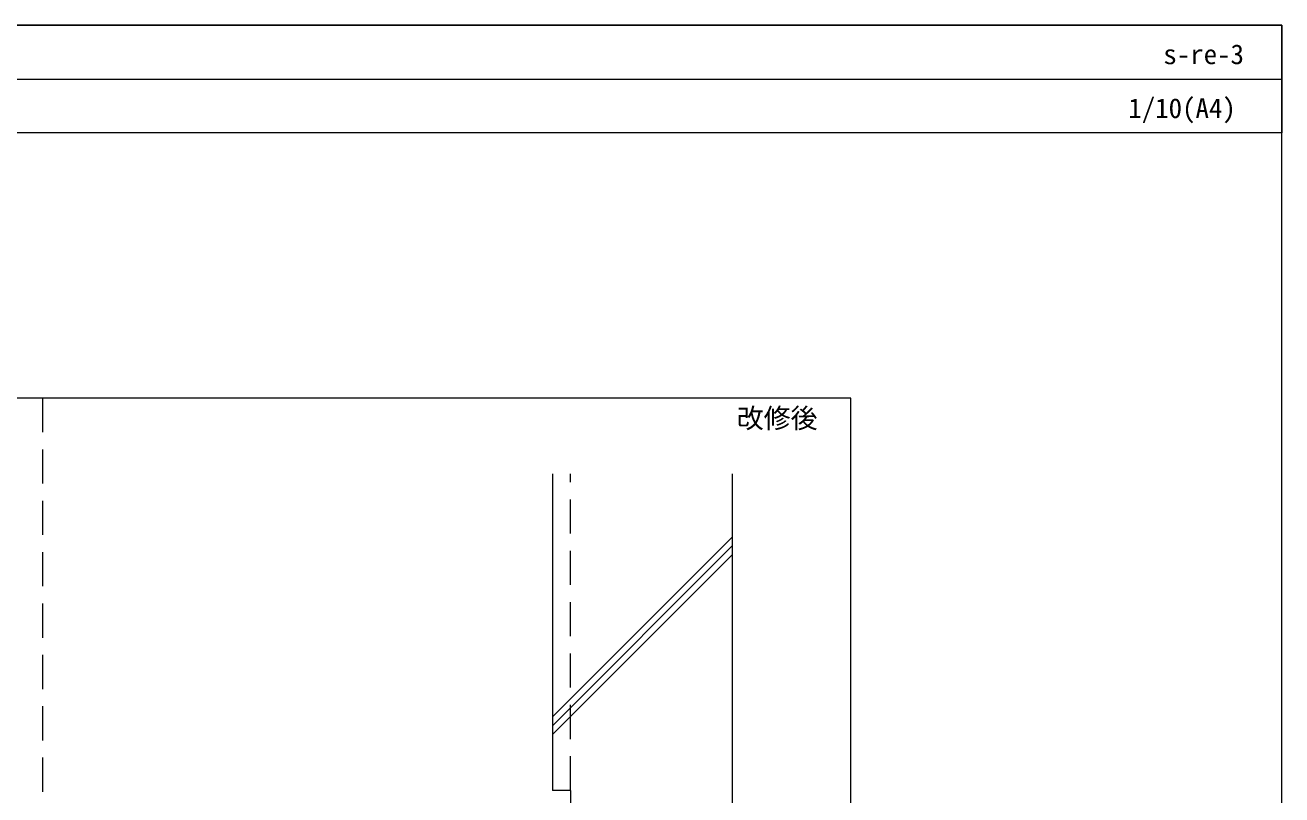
# Model space of a CAD drawing. Units: millimetres, scale not verified. Extents: x -1380 to 1380, y -955 to 955.
# Drawn here: x -19 to 1380, y 98 to 955 of the extents above; entities that cross this region are included whole.
import ezdxf
from ezdxf.enums import TextEntityAlignment as Align

# ---------------------------------------------------------------- set-up
doc = ezdxf.new("R2010")
doc.units = ezdxf.units.MM
doc.header["$LTSCALE"] = 3
doc.linetypes.add('USER1', pattern=[19.05, 12.7, -6.35])
for name, color, linetype, lineweight in [('0-0_0', 7, 'Continuous', 18), ('0-1_HATCH', 9, 'Continuous', 18), ('0-2_KUTAI', 3, 'Continuous', 18), ('0-9_WAKU', 7, 'Continuous', 18)]:
    doc.layers.add(name, color=color, linetype=linetype, lineweight=lineweight)
doc.styles.add('ＭＳ ゴシック', font='')
doc.styles.get('ＭＳ ゴシック').set_extended_font_data('MS Gothic')

msp = doc.modelspace()

# ---------------------------------------------------------------- linework, layer by layer
at = {"layer": '0-0_0'}
msp.add_line((-1380.043, 894.971), (1379.957, 894.971), dxfattribs=at)
at = {"layer": '0-1_HATCH'}
for p, q in [((567.745, 185.218), (767.745, 385.218)), ((567.745, 175.318), (767.745, 375.318)), ((567.745, 165.419), (767.745, 365.419))]:
    msp.add_line(p, q, dxfattribs=at)
at = {"layer": '0-2_KUTAI'}
for p, q in [((567.745, 455.448), (567.745, 103.341)), ((767.745, 455.448), (767.745, -660.029)), ((587.745, 103.341), (567.745, 103.341)), ((587.745, 103.341), (587.745, -196.659))]:
    msp.add_line(p, q, dxfattribs=at)
at = {"layer": '0-2_KUTAI', "linetype": 'USER1'}
msp.add_line((587.745, 103.341), (587.745, 455.448), dxfattribs=at)
at = {"layer": '0-9_WAKU', "linetype": 'USER1'}
msp.add_line((-0.043, 539.971), (-0.043, -660.029), dxfattribs=at)
at = {"layer": '0-9_WAKU'}
for points in [[(-1380.043, -955.029), (1379.957, -955.029), (1379.957, 954.971), (-1380.043, 954.971)], [(1379.957, 834.971), (-1380.043, 834.971), (-1380.043, 954.971), (1379.957, 954.971)], [(-900.043, -660.029), (899.957, -660.029), (899.957, 539.971), (-900.043, 539.971)]]:
    msp.add_lwpolyline(points, close=True, dxfattribs=at)

# ---------------------------------------------------------------- texts
at = {"layer": '0-9_WAKU', "style": 'ＭＳ ゴシック'}
for s, p in [('s-re-3', (1248.003, 904.971)), ('1/10(A4)', (1209.018, 844.971)), ('改修後', (773.003, 499.971))]:
    msp.add_text(s, height=21.99, dxfattribs=at).set_placement(p, align=Align.BOTTOM_LEFT)

doc.saveas('drawing.dxf')
